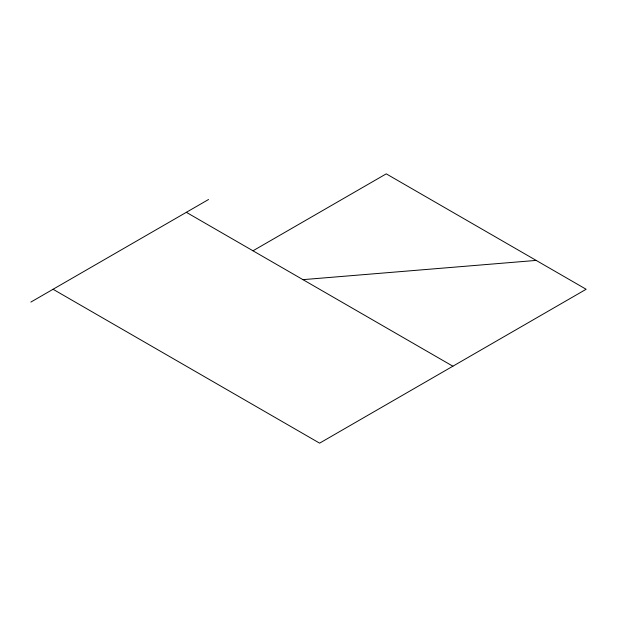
<?xml version="1.0" encoding="UTF-8"?>
<svg xmlns="http://www.w3.org/2000/svg" width="617" height="617" viewBox="0 0 617 617"><rect width="100%" height="100%" fill="white"/><g stroke="black" fill="none" stroke-linecap="round" stroke-linejoin="round"><path stroke-width="0.93" d="M30.85 302.091L208.546 199.499M252.97 250.795L386.242 173.847L586.15 289.265L319.606 443.153L53.062 289.265M302.947 279.648L536.173 260.413M186.334 212.317L452.878 366.205"/></g></svg>
